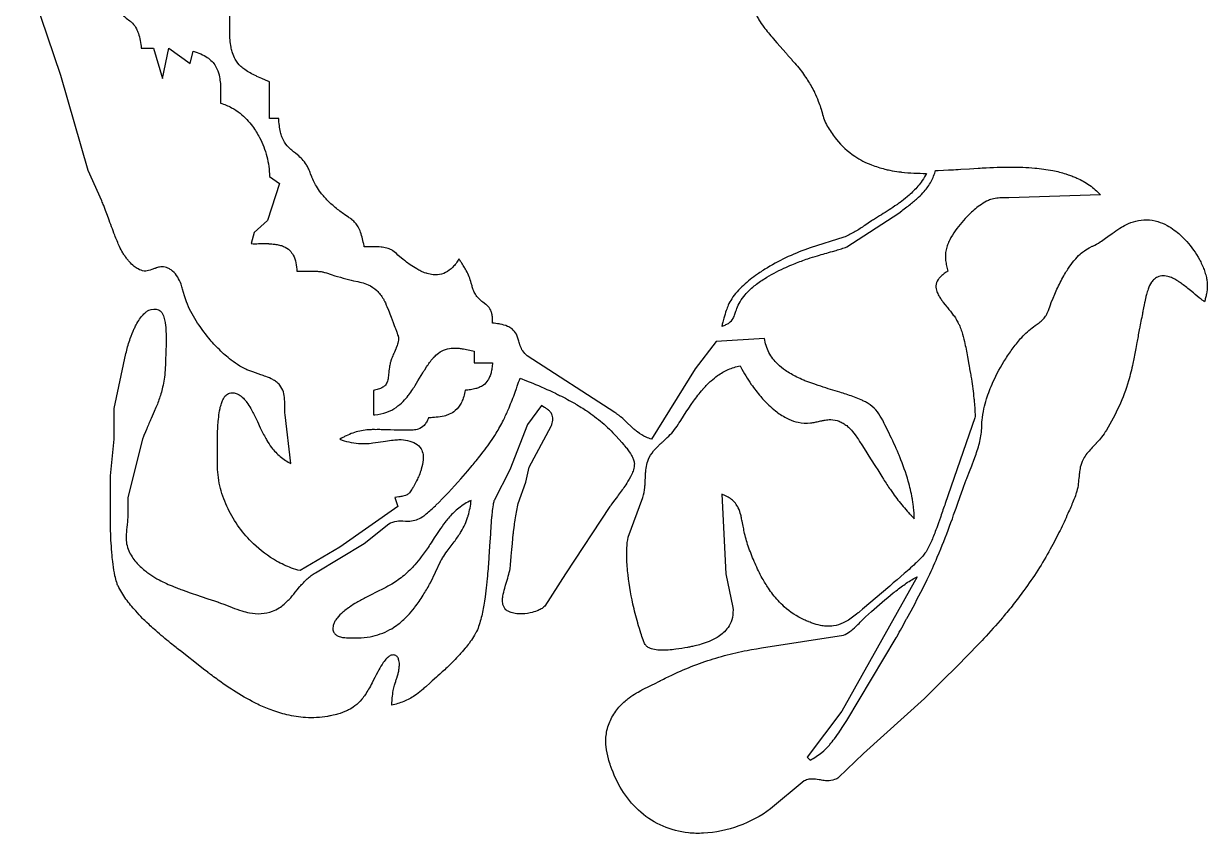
# Model space of a CAD drawing. Header units: millimetres. Extents: x 5 to 122, y 49 to 201.
# Drawn here: x 12.9 to 122.2, y 49.4 to 124.2 of the extents above; entities that cross this region are included whole.
import ezdxf

# ---------------------------------------------------------------- set-up
doc = ezdxf.new("R2010")
doc.units = ezdxf.units.MM
doc.layers.add('Default', color=94, linetype='Continuous')

msp = doc.modelspace()

# ---------------------------------------------------------------- linework, layer by layer
at = {"layer": 'Default'}
for p, q in [((16.29, 119.38), (12.86, 129.54)), ((23.71, 121.92), (24.84, 121.92)), ((24.84, 121.92), (25.68, 119.1)), ((25.68, 119.1), (26.25, 121.92)), ((26.25, 121.92), (28.22, 120.51)), ((28.22, 120.51), (28.5, 121.64)), ((18.82, 110.63), (16.29, 119.38)), ((35.56, 115.43), (35.56, 118.82)), ((36.41, 115.43), (35.56, 115.43)), ((20.07, 107.81), (18.82, 110.63)), ((36.48, 109.41), (35.39, 105.99)), ((35.56, 110.07), (36.48, 109.41)), ((112.32, 108.37), (103.86, 108.09)), ((88.9, 103.57), (93.69, 106.69)), ((35.39, 105.99), (34.15, 104.9)), ((34.15, 104.9), (33.87, 103.86)), ((88.62, 104.45), (85.51, 103.47)), ((76.82, 94.82), (74.88, 92.29)), ((81.28, 95.11), (76.82, 94.82)), ((21.2, 88.62), (22.3, 93.7)), ((54.47, 93.94), (54.47, 92.85)), ((67.45, 88.27), (59.35, 93.51)), ((54.47, 92.85), (56.16, 92.85)), ((74.88, 92.29), (70.84, 85.8)), ((45.16, 90.31), (45.16, 88.05)), ((21.2, 85.8), (21.2, 88.62)), ((60.68, 88.9), (59.39, 87.17)), ((37.54, 83.54), (37, 88.05)), ((37, 88.05), (37, 88.05)), ((100.72, 87.77), (97.98, 79.87)), ((59.39, 87.17), (57.77, 82.97)), ((59.54, 83.23), (61.57, 87)), ((20.88, 82.41), (21.2, 85.8)), ((23.83, 85.8), (22.47, 80.43)), ((59.25, 81.84), (59.54, 83.23)), ((20.88, 77.61), (20.88, 82.41)), ((57.77, 82.97), (56.31, 80.15)), ((58.53, 79.87), (59.25, 81.84)), ((22.47, 80.43), (22.47, 78.74)), ((47.13, 80.43), (47.41, 79.59)), ((68.69, 76.76), (70.05, 80.43)), ((77.33, 80.72), (77.7, 73.38)), ((47.41, 79.59), (42.05, 75.83)), ((67.01, 79.58), (62.9, 73.38)), ((44.31, 76.17), (46.57, 77.98)), ((42.05, 75.83), (38.38, 73.66)), ((39.8, 73.47), (44.31, 76.17)), ((50.42, 72.53), (51.34, 74.5)), ((62.9, 73.38), (60.99, 70.39)), ((77.7, 73.38), (78.36, 70.27)), ((46.85, 72.42), (46.85, 72.42)), ((95.39, 73.1), (88.41, 60.68)), ((92.85, 72.23), (90.34, 70.1)), ((81, 66.53), (88.59, 67.7)), ((88.9, 59.83), (93.44, 67.45)), ((47.53, 64.63), (47.53, 64.63)), ((96.07, 61.86), (90.43, 56.76)), ((88.41, 60.68), (85.23, 56.44)), ((88.9, 59.83), (88.9, 59.83)), ((85.23, 56.44), (85.51, 56.16)), ((90.43, 56.76), (88.13, 54.55)), ((84.95, 54.24), (81.84, 51.66))]:
    msp.add_line(p, q, dxfattribs=at)
for points in [[(21.17, 126.15, 0.017718), (21.32, 125.87, 0.035185), (21.65, 125.38, 0.033426), (22, 124.99, 0.01578), (22.17, 124.84), (22.33, 124.7), (22.65, 124.45, -0.029234), (22.91, 124.21, -0.072816), (23.27, 123.71, -0.040942), (23.45, 123.28, -0.034799), (23.62, 122.61, -0.019052), (23.71, 121.92)], [(31.89, 123.33), (31.89, 123.49), (31.9, 124.07), (31.9, 124.29, 0.00725), (31.89, 124.49, 0.022277), (31.86, 125.16, 0.016591), (31.81, 125.5, 0.048945), (31.72, 125.82)], [(80.4, 125.31, 0.054514), (80.56, 124.89, 0.02309), (80.77, 124.52, 0.022305), (81.22, 123.87, 0.014785), (82.09, 122.8), (82.42, 122.41), (82.72, 122.07), (83.25, 121.48, -0.005834), (83.45, 121.25), (83.79, 120.86), (83.85, 120.79, -0.008126), (84.33, 120.24, -0.019027), (84.78, 119.66)], [(35.56, 118.82), (35.2, 118.96), (34.85, 119.11), (34.69, 119.18), (34.54, 119.25), (34.39, 119.31), (34.32, 119.35, -0.016594), (33.76, 119.63, -0.026003), (33.29, 119.93, -0.037336), (32.92, 120.23, -0.075414), (32.4, 120.9, -0.050727), (32.15, 121.47), (32.11, 121.58, -0.027056), (32.01, 122.01, -0.024591), (31.92, 122.67, -0.019648), (31.89, 123.33)], [(28.5, 121.64, -0.015037), (28.87, 121.52, -0.037472), (29.53, 121.23, -0.053491), (30.05, 120.88, -0.114639), (30.71, 120.02, -0.062232), (30.94, 119.25, -0.023867), (31.02, 118.65), (31.02, 118.59, -0.014313), (31.05, 117.72), (31.04, 116.84)], [(84.78, 119.66, -0.011273), (85.18, 119.08, -0.02534), (85.81, 118.02), (85.86, 117.92, -0.006938), (85.91, 117.82, -0.024638), (86.25, 117.02), (86.31, 116.87, -0.012537), (86.5, 116.28), (86.63, 115.84, 0.025101), (86.64, 115.8, 0.022564), (86.86, 115.18, 0.035554), (87.16, 114.58)], [(31.04, 116.84, -0.05687), (32.05, 116.42, -0.04467), (32.84, 115.9, -0.064206), (33.99, 114.7, -0.040141), (34.64, 113.65, -0.056275), (35.31, 111.91, -0.060416), (35.56, 110.07)], [(38.97, 111.14, 0.043008), (38.57, 111.66, 0.030958), (38.16, 112.05), (37.97, 112.21), (37.79, 112.35), (37.62, 112.49, -0.009157), (37.46, 112.63, -0.070892), (36.96, 113.22, -0.053375), (36.71, 113.73, -0.032338), (36.58, 114.15, -0.025719), (36.47, 114.78, -0.020258), (36.41, 115.43)], [(87.16, 114.58, 0.036155), (87.92, 113.49, 0.075922), (89.62, 111.93, 0.053868), (91.16, 111.14, 0.031971), (92.39, 110.75, 0.012093), (92.86, 110.64, 0.016088), (93.7, 110.5, 0.013432), (93.86, 110.48), (93.93, 110.47, 0.017796), (95.08, 110.38, 0.013396), (96.24, 110.35)], [(40.95, 107.83, -0.029974), (40.3, 108.56, -0.030259), (39.89, 109.16, -0.026863), (39.63, 109.65), (39.55, 109.83), (39.48, 110, -0.048784), (39.47, 110.02), (39.36, 110.31, 0.017067), (39.19, 110.74), (39.14, 110.84, 0.033784), (38.97, 111.14)], [(93.69, 106.69), (93.95, 106.89), (94.07, 106.98), (94.31, 107.16, 0.003119), (94.76, 107.51, 0.02071), (95.51, 108.15, 0.026138), (96.03, 108.68, 0.052942), (96.67, 109.6, 0.055298), (97.08, 110.63)], [(97.08, 110.63), (97.33, 110.63), (97.81, 110.65), (98.28, 110.67), (98.51, 110.68, 0.00367), (99.4, 110.73), (100.23, 110.78), (101.02, 110.83, -0.003257), (101.76, 110.87), (102.1, 110.88), (102.27, 110.89), (102.44, 110.9), (102.76, 110.91, -0.007959), (104.03, 110.93, -0.022684), (106.24, 110.84, -0.026823), (107.9, 110.61, -0.026947), (109.12, 110.3), (109.34, 110.23, -0.016016), (109.76, 110.07, -0.010767), (110.12, 109.92, -0.045058), (111.3, 109.26, -0.053814), (112.32, 108.37)], [(96.24, 110.35), (96.15, 110.18, -0.033422), (95.75, 109.55, -0.027244), (95.34, 109.04, -0.032563), (94.53, 108.25), (94.45, 108.18, -0.01519), (93.8, 107.67, -0.002345), (93.67, 107.58, -0.013578), (93.55, 107.49), (93.33, 107.34), (93.13, 107.2, -0.008995), (91.72, 106.31)], [(22.2, 102.73, -0.028466), (22.01, 103.02, -0.020475), (21.71, 103.59, -0.016246), (21.27, 104.64, -0.006126), (20.68, 106.22), (20.53, 106.62), (20.42, 106.92), (20.25, 107.37, 0.008924), (20.07, 107.81)], [(44.31, 103.58, 0.0178), (44.29, 103.66), (44.26, 103.83, 0.009675), (44.22, 104), (44.18, 104.16), (44.15, 104.31, 0.027064), (43.97, 104.91, 0.03981), (43.75, 105.4, 0.053616), (43.48, 105.78, 0.045145), (43.18, 106.07), (43.15, 106.1, 0.012985), (42.86, 106.3), (42.61, 106.47, -0.025167), (41.74, 107.11, -0.024961), (40.95, 107.83)], [(102.16, 107.93, 0.038452), (101.8, 107.77, 0.039054), (101.16, 107.38, 0.038005), (100.17, 106.54, 0.046255), (98.9, 105.05, 0.035245), (98.39, 104.21, 0.029654), (98.19, 103.76, 0.040956), (98.05, 103.29)], [(103.86, 108.09), (103.75, 108.09), (103.7, 108.09), (103.31, 108.09, 0.025916), (102.73, 108.05, 0.051506), (102.16, 107.93)], [(91.72, 106.31), (91.53, 106.19, 0.002959), (91.17, 105.96), (90.56, 105.55, -0.010424), (90.44, 105.47, -0.016567), (89.55, 104.91, -0.032526), (88.62, 104.45)], [(112.28, 104.02, 0.010081), (112.77, 104.36), (112.99, 104.51), (113.39, 104.8, -0.01473), (114.1, 105.29, -0.022724), (114.67, 105.61, -0.05449), (115.59, 105.95, -0.05909), (116.56, 106.06)], [(116.56, 106.06, -0.074096), (117.61, 105.9, -0.049622), (118.46, 105.54), (118.63, 105.44, -0.02961), (119.28, 105, -0.044146), (120.28, 104.07, -0.060464), (121.45, 102.4, -0.035943), (121.88, 101.46, -0.020264), (122.03, 100.97, -0.012821), (122.09, 100.72, -0.0121), (122.12, 100.6, -0.01435), (122.13, 100.53, -0.017339), (122.14, 100.47)], [(33.87, 103.86, 0.004075), (34.56, 103.86, -0.008928), (35.19, 103.86), (35.46, 103.86, -0.019575), (35.53, 103.85, -0.019038), (36.04, 103.81, -0.029243), (36.48, 103.73, -0.036634), (36.86, 103.61, -0.099711), (37.44, 103.22, -0.069162), (37.74, 102.81, -0.070946), (38, 102.08, -0.038765), (38.1, 101.32)], [(110.43, 102.9), (110.54, 102.98, -0.034238), (110.95, 103.28), (111.11, 103.38), (111.26, 103.46, -0.021949), (111.32, 103.49), (111.56, 103.62), (111.61, 103.64, 0.024604), (112.28, 104.02)], [(46.82, 103.29, 0.039533), (46.53, 103.41, 0.046907), (45.98, 103.53), (45.88, 103.55, 0.027757), (45.09, 103.58), (44.31, 103.58)], [(53.06, 102.45, -0.030333), (52.79, 102.04, -0.036089), (52.49, 101.68, -0.043026), (52.17, 101.4, -0.191987), (50.67, 100.99, -0.046416), (50.11, 101.11), (50.05, 101.12), (49.99, 101.14, -0.029992), (49.54, 101.32, -0.01575), (49.17, 101.52, -0.024044), (48.55, 101.91, -0.014882), (48.11, 102.24), (48.03, 102.31), (47.88, 102.43), (47.61, 102.65), (47.42, 102.81), (47.28, 102.94), (47.06, 103.12), (46.94, 103.21, 0.045132), (46.82, 103.29)], [(85.51, 103.47, 0.0527), (81.55, 101.64, 0.01765), (80.62, 101.04, 0.034731), (79.33, 100.01, 0.027097), (78.75, 99.42, 0.036015), (78.25, 98.77)], [(81.28, 100.62, -0.030125), (83.08, 101.59, -0.007919), (83.79, 101.91), (84.1, 102.03, -0.012535), (85.28, 102.47, -0.008186), (86.18, 102.75, -0.005002), (87.55, 103.14), (87.89, 103.24, 0.008323), (88.4, 103.39, 0.024654), (88.9, 103.57)], [(98.05, 103.29, 0.084005), (98.01, 102.3, 0.025195), (98.1, 101.8, 0.006345), (98.21, 101.32)], [(109.37, 101.6, -0.020841), (109.86, 102.28, -0.015393), (109.9, 102.32, -0.0385), (110.43, 102.9)], [(23.99, 101.33, -0.093721), (23.43, 101.52, -0.043494), (23.07, 101.76, -0.043683), (22.6, 102.22, -0.018421), (22.39, 102.47, -0.008675), (22.29, 102.6), (22.24, 102.66), (22.22, 102.7), (22.2, 102.73)], [(26.61, 101.33, 0.043761), (26.32, 101.53, 0.05057), (26.04, 101.66, 0.105876), (25.51, 101.71, 0.051503), (25.13, 101.63, 0.013076), (25.06, 101.61, 0.018518), (24.99, 101.58, 0.024197), (24.93, 101.56), (24.7, 101.48), (24.53, 101.42, -0.041687), (24.26, 101.35, -0.055633), (23.99, 101.33)], [(54.58, 99.18, -0.04596), (54.38, 99.58, -0.015957), (54.35, 99.68, -0.013744), (54.24, 100.05, 0.009446), (54.2, 100.21, 0.058745), (53.73, 101.38, 0.016371), (53.57, 101.65, 0.010968), (53.32, 102.06, 0.00582), (53.26, 102.15, 0.011799), (53.06, 102.45)], [(27.89, 98.5), (27.85, 98.59), (27.82, 98.68, -0.012587), (27.71, 99.03), (27.54, 99.65, 0.018426), (27.39, 100.11, 0.051207), (27.08, 100.77, 0.074216), (26.61, 101.33)], [(38.1, 101.32), (39.25, 101.32), (39.47, 101.32, -0.026607), (39.52, 101.32), (39.72, 101.31, -0.013496), (40.1, 101.3, -0.026953), (40.42, 101.26, -0.032158), (40.7, 101.19), (40.82, 101.16), (41.27, 101.01), (41.6, 100.9, 0.009572), (42.62, 100.61)], [(42.62, 100.61, 0.010201), (43.11, 100.49), (43.32, 100.44), (43.73, 100.35), (43.91, 100.31), (44.07, 100.27, -0.04132), (44.68, 100.06, -0.088807), (45.47, 99.52, -0.03096), (45.79, 99.16, -0.02054), (46.08, 98.77)], [(79.03, 98.5, -0.038651), (79.48, 99.13, -0.048408), (80.32, 99.95, -0.032367), (81.28, 100.62)], [(98.21, 101.32, 0.023036), (98.17, 101.29, 0.025335), (98.13, 101.27, 0.028921), (97.81, 101.04, 0.039315), (97.54, 100.8, 0.045214), (97.32, 100.54, 0.133465), (97.12, 99.96, 0.09922), (97.19, 99.45, 0.045731), (97.38, 99.05, 0.02553), (97.59, 98.72, 0.012106), (97.79, 98.44), (97.97, 98.21), (98.13, 98.01), (98.17, 97.96, -0.013246), (98.72, 97.27, -0.019738), (98.97, 96.9, -0.022872), (99.18, 96.52)], [(107.25, 97.16, 0.040002), (107.39, 97.43), (107.44, 97.57), (107.5, 97.7), (107.69, 98.2), (107.77, 98.42), (107.94, 98.84), (108.09, 99.2, -0.021892), (108.67, 100.43, -0.011145), (109, 101.02), (109.09, 101.17, -0.012581), (109.37, 101.6)], [(118.54, 100.84, 0.037348), (118.24, 100.88, 0.103457), (117.7, 100.82, 0.096415), (117.29, 100.59, 0.064952), (117.03, 100.29, 0.062449), (116.72, 99.67, 0.020861), (116.56, 99.17), (116.51, 98.98, 0.018134), (116.5, 98.94), (116.47, 98.78), (116.41, 98.5), (116.39, 98.39), (116.35, 98.21), (116.3, 97.93, -0.004054), (116.24, 97.65)], [(121.92, 98.5), (121.82, 98.57, -0.003195), (121.62, 98.72, -0.006636), (120.89, 99.32), (120.62, 99.54), (120.38, 99.73, 0.010386), (119.95, 100.06, 0.011241), (119.62, 100.3, 0.01456), (119.37, 100.46, 0.028509), (118.97, 100.68, 0.053963), (118.54, 100.84)], [(122.14, 100.47, -0.03514), (122.18, 99.97, -0.053918), (122.11, 99.22, -0.01608), (122.02, 98.86, -0.004211), (121.92, 98.5)], [(29.95, 95.13, -0.028868), (28.79, 96.74, -0.021985), (28.29, 97.59, -0.032569), (27.89, 98.5)], [(46.08, 98.77), (46.11, 98.71, -0.019481), (46.16, 98.6, -0.013025), (46.26, 98.39), (46.34, 98.19), (46.35, 98.17), (46.39, 98.07), (46.54, 97.71, -0.005341), (46.8, 97.06), (46.99, 96.58), (47.12, 96.22, -0.026536), (47.15, 96.15), (47.2, 96.02), (47.28, 95.79, -0.010508), (47.31, 95.71), (47.36, 95.56, -0.009599), (47.43, 95.34), (47.45, 95.28, -0.018767), (47.48, 95.2, -0.033728), (47.49, 95.11)], [(56.16, 96.52, 0.024279), (56.16, 96.93, 0.034855), (56.12, 97.29, 0.044397), (56.04, 97.59, 0.105933), (55.76, 98.06, 0.031434), (55.61, 98.2, 0.019514), (55.54, 98.25), (55.27, 98.45, -0.039805), (54.89, 98.78, -0.055597), (54.58, 99.18)], [(78.25, 98.77, 0.043502), (77.93, 98.17, 0.021921), (77.75, 97.7, 0.016013), (77.53, 96.97), (77.44, 96.6), (77.38, 96.42, -0.021949), (77.36, 96.33, -0.016314), (77.33, 96.24)], [(77.33, 96.24), (77.37, 96.25, 0.031518), (77.72, 96.38, 0.055515), (78.01, 96.54, 0.116433), (78.38, 96.96, 0.043705), (78.54, 97.34), (78.64, 97.64, -0.006104), (78.72, 97.86, -0.04607), (79.03, 98.5)], [(22.3, 93.7), (22.34, 93.86, -0.025329), (22.7, 95.09, -0.024478), (23.07, 96.01, -0.014704), (23.24, 96.35), (23.32, 96.49), (23.4, 96.63, -0.032533), (23.73, 97.12, -0.038528), (24.04, 97.45, -0.017756), (24.17, 97.56, -0.052284), (24.43, 97.71, -0.212405), (25.31, 97.74)], [(25.31, 97.74, -0.133029), (25.56, 97.55, -0.065827), (25.71, 97.31, -0.025423), (25.8, 97.06, -0.031795), (25.92, 96.58), (25.92, 96.55, -0.027301), (26, 95.7), (26.01, 95.62, -0.016705), (26.01, 94.38), (26, 94.07, -0.009401), (26, 94.01, -0.007677), (25.99, 93.79), (25.98, 93.63, 0.010572), (25.96, 93.13)], [(116.24, 97.65), (116.22, 97.56), (116.2, 97.47), (116.19, 97.39, 0.004994), (115.91, 96), (115.89, 95.92, 0.035757), (115.89, 95.89, 0.004503), (115.78, 95.28, 0.003455), (115.67, 94.72), (115.58, 94.19), (115.49, 93.7), (115.39, 93.23), (115.3, 92.8, -0.018478), (114.9, 91.18, -0.035596), (114.03, 88.85, -0.028284), (112.87, 86.64)], [(59.35, 93.51, -0.079613), (58.95, 93.95, -0.058411), (58.72, 94.42, -0.009249), (58.69, 94.53, -0.010172), (58.56, 94.96), (58.5, 95.14, 0.040927), (58.36, 95.49, 0.112255), (57.96, 95.98, 0.065916), (57.55, 96.22, 0.052993), (56.87, 96.43), (56.78, 96.44, 0.02431), (56.16, 96.52)], [(99.18, 96.52, -0.010946), (99.31, 96.25, -0.018102), (99.5, 95.74, -0.022551), (99.75, 94.82, -0.01298), (100.03, 93.41), (100.15, 92.71, 0.014967), (100.17, 92.62), (100.22, 92.31), (100.28, 92)], [(105.04, 95.2, -0.054437), (106.14, 96.18), (106.29, 96.29), (106.56, 96.48, 0.031017), (106.94, 96.79, 0.053419), (107.25, 97.16)], [(33.3, 92.3, -0.022623), (32.82, 92.56, -0.027345), (32.02, 93.11, -0.02972), (30.93, 94.07, -0.027998), (29.95, 95.13)], [(101.35, 86.97, -0.021624), (101.38, 87.55, -0.033836), (101.55, 88.61, -0.020987), (101.79, 89.52, -0.028327), (102.38, 91.06, -0.03606), (103.56, 93.23, -0.020366), (104.26, 94.25, -0.025962), (105.04, 95.2)], [(47.49, 95.11, -0.058264), (47.46, 94.81), (47.42, 94.68, -0.016689), (47.35, 94.45), (47.27, 94.25), (47.25, 94.21), (47.24, 94.16), (47.1, 93.84, 0.012902), (47.04, 93.72, 0.002563), (46.95, 93.51), (46.89, 93.34), (46.84, 93.22, 0.018376), (46.78, 93.04), (46.76, 92.99), (46.72, 92.85)], [(51.45, 93.94, -0.080001), (52.19, 94.18, -0.044226), (52.76, 94.21), (52.87, 94.21, -0.018807), (53.27, 94.17), (53.35, 94.16, -0.014302), (53.91, 94.06, -0.004595), (54.47, 93.94)], [(90.85, 89.11, 0.016722), (90.53, 89.28, 0.015736), (90.21, 89.43), (90.06, 89.5, 0.010842), (89.43, 89.74, 0.011916), (88.23, 90.14), (87.17, 90.46, -0.004769), (86.24, 90.76), (85.83, 90.9), (85.64, 90.97, -0.007567), (85.27, 91.1, -0.006918), (84.93, 91.24, -0.023011), (84.89, 91.26, -0.011852), (84.26, 91.54, -0.036677), (83.22, 92.15, -0.04185), (82.51, 92.72, -0.081676), (81.69, 93.81, -0.085519), (81.28, 95.11)], [(25.96, 93.13, -0.017091), (25.92, 92.17, -0.01834), (25.83, 91.33, -0.020522), (25.69, 90.6, -0.018757), (25.53, 89.98, -0.02511), (25.15, 88.91), (25.07, 88.72), (24.92, 88.35), (24.63, 87.72, 0.006074), (24.22, 86.76, 0.01258), (24.19, 86.7), (24.1, 86.48), (23.96, 86.14), (23.93, 86.05), (23.83, 85.8)], [(45.16, 88.05), (45.3, 88.06, 0.072819), (46.4, 88.29, 0.065339), (47.26, 88.74, 0.043902), (47.9, 89.29, 0.029147), (48.38, 89.84), (48.43, 89.91), (48.52, 90.03, 0.014979), (48.87, 90.54, 0.00395), (49.02, 90.76), (49.15, 90.98), (49.27, 91.18), (49.72, 91.94, -0.007581), (49.9, 92.22), (50.06, 92.47, -0.036193), (50.67, 93.28, -0.018462), (50.76, 93.38, -0.036628), (50.77, 93.4, -0.022639), (50.93, 93.55, -0.056664), (51.45, 93.94)], [(36.52, 90.79, 0.067221), (36.19, 91.1, 0.035399), (35.86, 91.31, 0.03193), (35.23, 91.59, 0.008933), (34.75, 91.76), (34.02, 92.01, -0.012907), (33.66, 92.15, -0.023715), (33.3, 92.3)], [(46.72, 92.85, 0.019153), (46.64, 92.45), (46.61, 92.28), (46.59, 92.11), (46.57, 91.95), (46.56, 91.79), (46.55, 91.65), (46.53, 91.52), (46.51, 91.39, -0.035008), (46.46, 91.16, -0.104831), (46.26, 90.79, -0.078706), (46.03, 90.6, -0.06567), (45.6, 90.41, -0.032518), (45.16, 90.31)], [(56.16, 92.85, -0.006698), (56.14, 92.6), (56.12, 92.48), (56.11, 92.36, -0.02238), (56.02, 91.92, -0.035398), (55.89, 91.55, -0.045123), (55.73, 91.24, -0.095633), (55.32, 90.8, -0.058375), (54.93, 90.58, -0.034387), (54.61, 90.47, -0.028497), (54.12, 90.37, -0.008882), (53.87, 90.34), (53.75, 90.32, -0.012206), (53.68, 90.32, -0.017065), (53.62, 90.31)], [(73.2, 87.01), (73.34, 87.22, 0.014011), (73.41, 87.32), (73.55, 87.53), (74.06, 88.32), (74.3, 88.67), (74.51, 89), (74.72, 89.3, -0.023213), (75.57, 90.39, -0.023813), (75.61, 90.44, -0.023752), (75.65, 90.49, -0.027552), (76.36, 91.2, -0.027715), (76.95, 91.67, -0.051671), (77.94, 92.23, -0.05455), (79.02, 92.57)], [(79.02, 92.57), (79.08, 92.46, 0.032062), (80.06, 90.86, 0.025937), (80.93, 89.74, 0.022893), (81.66, 88.97, 0.024307), (81.69, 88.94, 0.020779), (82.29, 88.42, 0.045133), (83.28, 87.77, 0.014001), (83.54, 87.64, 0.05173), (84.38, 87.36)], [(100.28, 92, -0.005701), (100.31, 91.87, -0.004107), (100.39, 91.36, -0.010694), (100.62, 89.57, -0.005566), (100.65, 89.35), (100.68, 88.96), (100.7, 88.66), (100.72, 88.44), (100.72, 88.27, -0.031962), (100.72, 87.77)], [(37, 88.05, -0.015296), (36.98, 88.76, 0.012655), (36.97, 89.28), (36.96, 89.48, 0.053306), (36.84, 90.17, 0.09894), (36.52, 90.79)], [(53.22, 82.13), (53.44, 82.39), (53.87, 82.89), (54.27, 83.36, 0.002898), (54.64, 83.81), (54.98, 84.23), (55.3, 84.63), (55.44, 84.82, 0.025028), (56.49, 86.35, 0.022179), (57.17, 87.57, 0.015129), (57.61, 88.51, 0.013544), (58.18, 89.97), (58.25, 90.15), (58.28, 90.23), (58.33, 90.38, 0.012644), (58.36, 90.45), (58.44, 90.69), (58.57, 91.07), (58.64, 91.25), (58.7, 91.44)], [(58.7, 91.44), (59.31, 91.2), (59.87, 90.97, -0.013491), (61.97, 90.04, -0.008695), (62.17, 89.94, -0.010742), (62.36, 89.85, -0.0156), (63.78, 89.09, -0.010682), (63.85, 89.05, -0.016208), (64.86, 88.41, -0.029835), (66.29, 87.33, -0.034245), (67.57, 86.07)], [(30.99, 88.62, -0.018997), (31.12, 89.11), (31.15, 89.2, -0.044783), (31.3, 89.53, -0.051331), (31.45, 89.76, -0.120386), (31.78, 90.01, -0.116127), (32.19, 90.08)], [(32.19, 90.08, -0.082272), (32.56, 90, -0.054161), (32.84, 89.84, -0.024731), (32.95, 89.76, -0.052607), (33.32, 89.39), (33.36, 89.35, -0.007391), (33.47, 89.2, -0.030529), (33.83, 88.64), (33.91, 88.5, -0.009768), (34.14, 88.05)], [(53.62, 90.31), (53.6, 90.16, -0.030387), (53.46, 89.6, -0.039732), (53.26, 89.13, -0.101016), (52.72, 88.44, -0.074779), (52.16, 88.1, -0.039311), (51.69, 87.94, -0.034943), (50.97, 87.82), (50.79, 87.8), (50.75, 87.8, -0.013375), (50.24, 87.77)], [(30.76, 83.26), (30.75, 84.6, -0.005543), (30.75, 85.61, -0.014731), (30.8, 87.12), (30.81, 87.31), (30.82, 87.47), (30.84, 87.62), (30.87, 87.87, -0.028411), (30.99, 88.62)], [(61.57, 87, 0.030067), (61.67, 87.29, 0.039382), (61.72, 87.55, 0.118342), (61.68, 88.01, 0.087509), (61.51, 88.31, 0.049901), (61.32, 88.49), (61.25, 88.55, 0.02415), (60.97, 88.73), (60.82, 88.82), (60.68, 88.9)], [(92.78, 86.36), (92.41, 87.12, 0.012973), (92.12, 87.69, 0.022753), (92.09, 87.74, 0.048485), (91.56, 88.5, 0.079832), (90.85, 89.11)], [(34.14, 88.05), (34.3, 87.73), (34.44, 87.43), (34.71, 86.86, 0.016805), (35.22, 85.87, 0.001603), (35.32, 85.69, 0.030527), (35.75, 85.04, 0.056695), (36.56, 84.19, 0.048357), (37.54, 83.54)], [(50.24, 87.77, -0.043834), (50.06, 87.38, -0.054308), (49.84, 87.08, -0.126418), (49.3, 86.74, -0.058767), (48.83, 86.64, -0.011848), (48.66, 86.63, -0.01956), (48.04, 86.63), (47.72, 86.64), (47.41, 86.64)], [(70.84, 85.8, -0.025107), (70.35, 85.99, -0.05598), (69.55, 86.47, -0.018769), (69.28, 86.69, -0.028829), (69.22, 86.74), (69.12, 86.83), (69.07, 86.88), (68.97, 86.97), (68.61, 87.32, 0.017041), (68.05, 87.82, 0.015851), (67.98, 87.88), (67.85, 87.98, 0.018465), (67.75, 88.06, 0.015972), (67.68, 88.11, 0.011468), (67.45, 88.27)], [(84.38, 87.36, 0.083232), (85.53, 87.3, 0.021462), (85.96, 87.37, 0.008777), (86.14, 87.41), (86.49, 87.49), (86.57, 87.5, -0.00885), (86.87, 87.56, -0.04492), (87.4, 87.61, -0.098824), (88.18, 87.45, -0.038568), (88.54, 87.27, -0.030066), (88.87, 87.05)], [(47.41, 86.64), (47.07, 86.64), (46.75, 86.65), (46.44, 86.66), (45.88, 86.68, 0.006697), (45.38, 86.68, 0.011235), (44.94, 86.68, 0.015772), (44.56, 86.65, 0.064754), (43.25, 86.37, 0.027781), (42.64, 86.11, 0.007976), (42.34, 85.96), (42.2, 85.88), (42.05, 85.8)], [(70.64, 84.1, -0.069027), (71.2, 84.9, -0.013218), (71.45, 85.16, -0.012557), (71.68, 85.38, -0.007574), (71.89, 85.57), (72.07, 85.73), (72.14, 85.81, 0.024801), (72.71, 86.37, 0.035525), (73.2, 87.01)], [(88.87, 87.05, -0.029612), (89.18, 86.77, -0.032), (89.65, 86.21, -0.017491), (89.96, 85.77), (90.07, 85.6), (90.26, 85.29), (90.33, 85.18), (90.58, 84.78), (90.64, 84.68), (90.83, 84.38)], [(99.62, 81.28, -0.007771), (99.75, 81.63, -0.002202), (99.88, 81.96, -0.00208), (100, 82.26), (100.22, 82.83), (100.42, 83.33), (100.46, 83.44), (100.63, 83.87), (100.76, 84.25, 0.025936), (101.17, 85.59, 0.025545), (101.3, 86.27, 0.038164), (101.35, 86.97)], [(112.87, 86.64, -0.013461), (112.76, 86.47, -0.027336), (112.3, 85.85, -0.015925), (111.92, 85.42, -0.03639), (111.91, 85.4), (111.62, 85.08, 0.014623), (111.56, 85.03, 0.015382), (111.16, 84.58, 0.035242), (110.8, 84.1)], [(42.05, 85.8, 0.07164), (43.78, 85.41, 0.046817), (45.11, 85.45), (45.36, 85.48, 0.006825), (46.29, 85.62, -0.011842), (46.99, 85.72, -0.023231), (47.52, 85.76, -0.058533), (48.32, 85.68, -0.070648), (49.06, 85.39)], [(49.06, 85.39, -0.138426), (49.56, 84.92, -0.097329), (49.74, 84.38, -0.05468), (49.75, 83.88, -0.05328), (49.58, 83.04, -0.017569), (49.54, 82.89, -0.020189), (49.32, 82.32, -0.011572), (49.23, 82.12, -0.024132), (48.86, 81.41), (48.81, 81.33, -0.015172), (48.72, 81.18), (48.7, 81.15), (48.69, 81.13, -0.010315), (48.56, 80.94), (48.49, 80.85, -0.039774), (48.45, 80.8, -0.041181), (48.41, 80.76)], [(67.57, 86.07), (68.09, 85.51), (68.28, 85.29, -0.013066), (68.36, 85.19), (68.51, 85.01, -0.016892), (68.55, 84.97, -0.0403), (69, 84.3), (69.05, 84.21, -0.042786), (69.19, 83.89, -0.065975), (69.26, 83.54)], [(95.11, 78.46, 0.023818), (95.05, 79.5, 0.010614), (94.99, 79.95, 0.006913), (94.96, 80.16), (94.94, 80.26), (94.92, 80.36, 0.025039), (94.56, 81.92, 0.027061), (93.77, 84.18, 0.002215), (93.66, 84.45, 0.01643), (92.78, 86.36)], [(90.83, 84.38), (91.08, 84), (91.54, 83.28), (91.74, 82.96, 0.00191), (92.11, 82.36), (92.27, 82.1, 0.00967), (92.91, 81.14), (93.04, 80.96), (93.15, 80.79, 0.018342), (94.09, 79.59, 0.00842), (94.59, 79.02, 0.009016), (94.72, 78.88, 0.005542), (94.91, 78.67, 0.006654), (95.11, 78.46)], [(38.38, 73.66, -0.025958), (37.6, 73.9, -0.041151), (36.21, 74.54, -0.063207), (34.08, 76.14, -0.088155), (31.73, 79.38, -0.050267), (31.03, 81.26, -0.028262), (30.84, 82.25, -0.032218), (30.76, 83.26)], [(69.26, 83.54, -0.049185), (69.24, 83.25, -0.025895), (69.18, 82.98, -0.034968), (68.99, 82.51, -0.031553), (68.55, 81.74), (68.46, 81.6), (68.38, 81.47, -0.01182), (67.69, 80.52), (67.34, 80.05), (67.17, 79.82), (67.09, 79.7, 0.012539), (67.01, 79.58)], [(70.05, 80.43, 0.041084), (70.22, 81.35), (70.24, 81.52, 0.014872), (70.25, 81.6), (70.26, 81.76), (70.27, 82.06, -0.00424), (70.29, 82.58, -0.006392), (70.31, 82.78, -0.038395), (70.41, 83.45, -0.055989), (70.64, 84.1)], [(110.8, 84.1, 0.075894), (110.49, 83.37), (110.45, 83.22, 0.02547), (110.36, 82.67, 0.011291), (110.34, 82.46), (110.33, 82.36, -0.006437), (110.26, 81.68, -0.036501), (110.13, 81)], [(49.67, 78.63, 0.027433), (49.93, 78.81), (50.04, 78.9, 0.01945), (50.88, 79.66), (50.92, 79.7, 0.019855), (53.22, 82.13)], [(93.44, 67.45, 0.033304), (93.46, 67.48, 0.033298), (93.47, 67.5, 0.03329), (93.48, 67.53, 0.033281), (93.5, 67.55, 0.001799), (93.96, 68.38), (94.38, 69.15, 0.01591), (94.43, 69.24), (94.82, 69.96, 0.010036), (96.24, 72.7), (96.3, 72.83, 0.012932), (97.24, 74.89), (97.41, 75.29), (97.56, 75.66, 0.009729), (98.63, 78.46), (98.75, 78.81), (98.97, 79.43), (99.14, 79.89, 0.000922), (99.62, 81.28)], [(110.13, 81, -0.013964), (110.08, 80.82), (110.05, 80.74, -0.012157), (109.8, 80.08, -0.009273), (109.31, 78.95), (109.22, 78.74, -0.007267), (108.48, 77.17), (108.28, 76.79), (108.14, 76.5, -0.007899), (107.68, 75.64)], [(54.19, 80.15, 0.057127), (53.04, 79.43, 0.04296), (52.18, 78.62, 0.013101), (51.85, 78.22), (51.78, 78.13, 0.017246), (51.23, 77.36, 0.003706), (51, 77.01), (50.78, 76.68, -0.004057), (50.38, 76.07, -0.00945), (50.3, 75.94, -0.016085), (49.58, 74.92, -0.018474), (48.99, 74.2, -0.038223), (47.99, 73.22, -0.039861), (46.85, 72.42)], [(48.41, 80.76, -0.064246), (48.11, 80.61, -0.029254), (47.87, 80.53, -0.027764), (47.5, 80.47), (47.13, 80.43)], [(51.34, 74.5, -0.010345), (51.55, 74.84, -0.013677), (51.97, 75.46), (52.17, 75.72), (52.54, 76.21, 0.019208), (53.16, 77.1, 0.0108), (53.27, 77.27, 0.061797), (53.89, 78.66, 0.018466), (53.92, 78.75, 0.022489), (54.08, 79.44, 0.017994), (54.19, 80.15)], [(56.31, 80.15, 0.037714), (56.29, 80.1, 0.027713), (56.27, 80.01, 0.008456), (56.23, 79.83), (56.21, 79.74), (56.18, 79.55), (56.16, 79.37), (56.14, 79.2), (56.12, 79.02), (56.1, 78.85, 0.008443), (56.07, 78.51), (56.05, 78.34, 0.003362), (55.96, 77.05), (55.89, 75.91), (55.83, 74.91, -0.005855), (55.69, 73.17, -0.020634), (55.69, 73.09, -0.021918), (55.68, 73.01, -0.023081), (55.67, 72.93), (55.64, 72.62), (55.61, 72.33, -0.007901), (55.48, 71.24), (55.42, 70.83), (55.39, 70.65, -0.020889), (55.12, 69.32, -0.018861), (54.93, 68.67, -0.030946), (54.69, 68.04)], [(57.83, 74.22), (57.89, 74.93), (57.89, 75.01), (57.95, 75.62), (57.99, 76.16), (58.04, 76.62), (58.08, 77.03, -0.01066), (58.1, 77.21, -0.009876), (58.11, 77.29), (58.15, 77.62), (58.19, 77.9, -0.008231), (58.22, 78.15), (58.25, 78.36), (58.28, 78.55, -0.016646), (58.53, 79.87)], [(79.78, 75.92, -0.029297), (79.41, 77.25, -0.009201), (79.31, 77.77), (79.22, 78.23, 0.003979), (79.17, 78.43, 0.012596), (79.09, 78.81, 0.046903), (78.86, 79.45, 0.121337), (78.23, 80.24, 0.048439), (77.8, 80.51, 0.032569), (77.33, 80.72)], [(97.98, 79.87, 0.006649), (97.56, 78.67), (97.4, 78.22), (97.38, 78.18), (97.32, 77.98, -0.00479), (97.05, 77.26, -0.016242), (96.61, 76.19), (96.58, 76.13, -0.018062), (96.33, 75.65, -0.014444), (96.2, 75.41), (96.16, 75.35, -0.022207), (96.04, 75.19)], [(22.47, 78.74, -0.018357), (22.45, 78.31, -0.012625), (22.44, 78.13), (22.42, 77.95), (22.38, 77.62, 0.011614), (22.33, 77.05, 0.024812), (22.32, 76.61, 0.053923), (22.4, 75.97, 0.057146), (22.63, 75.35)], [(46.57, 77.98, -0.098706), (47.33, 78.24, -0.030134), (47.63, 78.26, -0.014298), (47.89, 78.25), (48.12, 78.24, 0.028366), (48.53, 78.24, 0.069397), (49.13, 78.36, 0.055329), (49.67, 78.63)], [(21.57, 72.25, -0.029293), (21.45, 72.57, -0.026199), (21.29, 73.18), (21.24, 73.46, -0.014265), (21.09, 74.49), (21.04, 74.88), (21.03, 75.05), (21, 75.37, -0.019247), (20.88, 77.61)], [(69.34, 69.71, -0.012506), (69.13, 70.57, -0.031459), (68.64, 73.65, -0.01231), (68.58, 74.43), (68.57, 74.72, -0.019628), (68.57, 75.75, -0.037194), (68.69, 76.76)], [(84.95, 69.12, -0.077815), (83.11, 70.32, -0.026002), (82.53, 70.9, -0.037174), (81.64, 72.04, -0.020935), (81.08, 72.96), (80.98, 73.13, -0.022455), (80.33, 74.5, -0.015875), (79.78, 75.92)], [(107.68, 75.64, -0.03111), (105.24, 71.83, -0.004992), (104.74, 71.15), (104.49, 70.83), (104.26, 70.53, -0.008569), (103.31, 69.38, -0.011459), (103.26, 69.31, -0.011238), (101.53, 67.38), (101.37, 67.21, -0.008236), (98.74, 64.51), (98.07, 63.85), (97.57, 63.35), (97.48, 63.26), (96.77, 62.56), (96.07, 61.86)], [(22.63, 75.35, 0.066262), (23.34, 74.33, 0.045719), (24.14, 73.6, 0.016251), (24.52, 73.32), (24.61, 73.26, 0.021088), (25.36, 72.81, 0.026048), (26.74, 72.17), (27, 72.07, 0.006574), (27.5, 71.88), (27.94, 71.72, 0.002744), (28.72, 71.45), (29.88, 71.07), (30.47, 70.88), (30.76, 70.78, -0.016776), (30.83, 70.75), (31.04, 70.67)], [(96.04, 75.19, -0.024814), (95.68, 74.78), (95.52, 74.61, -0.011966), (95.36, 74.45, -0.009259), (95.21, 74.31, -0.007961), (94.63, 73.78), (94.19, 73.39), (93.52, 72.81), (93.18, 72.53), (93.02, 72.38, 0.010566), (92.85, 72.23)], [(35.84, 69.92, 0.051691), (36.45, 70.22, 0.036434), (36.92, 70.57, 0.021456), (37.29, 70.92), (37.37, 71, 0.017708), (37.94, 71.66), (38.14, 71.91, -0.0101), (38.19, 71.97), (38.37, 72.18, -0.02981), (39.03, 72.89, -0.026341), (39.4, 73.2, -0.031638), (39.8, 73.47)], [(57.66, 69.88, -0.069055), (57.4, 70.05, -0.154928), (57.12, 70.54, -0.073665), (57.08, 71.01, -0.015999), (57.1, 71.22, -0.014175), (57.12, 71.31, -0.02889), (57.29, 72.04), (57.37, 72.31), (57.51, 72.78, 0.014272), (57.71, 73.5), (57.75, 73.68, 0.03139), (57.83, 74.22)], [(26.81, 66.66), (26.43, 66.96, -0.012022), (25.05, 68.12, -0.00451), (24.55, 68.57), (24.44, 68.68), (24.23, 68.87, -0.008911), (23.84, 69.25, -0.013006), (23.2, 69.94, -0.026513), (22.3, 71.04, -0.021062), (21.91, 71.63, -0.026798), (21.57, 72.25)], [(46.85, 72.42, -0.01505), (46.11, 72.02), (45.46, 71.69), (44.88, 71.41), (44.63, 71.28), (44.52, 71.22, 0.011235), (43.62, 70.72, 0.018778), (42.97, 70.31), (42.91, 70.26), (42.85, 70.22, 0.022147), (42.42, 69.89), (42.34, 69.83, 0.049402), (41.81, 69.27), (41.75, 69.2, 0.042356), (41.57, 68.91, 0.050245), (41.45, 68.59)], [(43.74, 67.45, 0.039308), (44.85, 67.56, 0.082564), (46.69, 68.21, 0.057131), (47.86, 69.05, 0.016046), (48.26, 69.42), (48.34, 69.51, 0.023391), (48.94, 70.21), (48.99, 70.28, 0.022611), (49.75, 71.38), (49.79, 71.45), (49.83, 71.52, 0.01191), (50.42, 72.53)], [(90.6, 69.38), (90.88, 69.64), (91.15, 69.88, -0.015534), (93.18, 71.61, -0.008217), (93.44, 71.81, -0.017145), (94.38, 72.5, -0.013453), (94.88, 72.82, -0.025146), (95.39, 73.1)], [(31.04, 70.67), (31.33, 70.56), (31.6, 70.46), (32.11, 70.26, 0.018871), (33.01, 69.94, 0.027358), (33.71, 69.77, 0.061909), (34.79, 69.69, 0.076257), (35.84, 69.92)], [(60.99, 70.39, -0.067583), (60.64, 70.12, -0.041029), (60.29, 69.95, -0.04626), (59.65, 69.76, -0.05931), (58.65, 69.67, -0.03892), (58.14, 69.72, -0.067086), (57.66, 69.88)], [(78.36, 70.27, -0.073693), (78.31, 69.33, -0.078439), (78.01, 68.57, -0.063482), (77.58, 68.02, -0.045936), (77.12, 67.63, -0.053115), (76.18, 67.13, -0.027708), (75.43, 66.86, -0.013362), (74.86, 66.71), (74.64, 66.66, -0.024132), (74.59, 66.65, -0.024953), (74.54, 66.64, -0.008194), (74.18, 66.57, -0.01255), (73.1, 66.4)], [(90.34, 70.1), (90.06, 69.86, -0.010423), (89.92, 69.75), (89.79, 69.64), (89.66, 69.54), (89.54, 69.45, -0.020944), (89.03, 69.1, -0.028241), (88.56, 68.83, -0.074681), (87.66, 68.55, -0.057129), (86.96, 68.53, -0.031749), (86.44, 68.6, -0.033189), (85.68, 68.82, -0.010853), (85.5, 68.89), (85.36, 68.94), (85.33, 68.95, -0.008883), (84.95, 69.12)], [(70.31, 66.77, -0.052575), (70.21, 66.93, -0.025154), (70.06, 67.26, -0.018592), (69.86, 67.87, -0.008484), (69.59, 68.79), (69.58, 68.84), (69.46, 69.28), (69.34, 69.71)], [(88.59, 67.7, 0.056755), (89.17, 68.03), (89.27, 68.1), (89.36, 68.17), (89.44, 68.24), (89.59, 68.38), (89.66, 68.44, 0.007913), (90.13, 68.91), (90.36, 69.15), (90.48, 69.27), (90.6, 69.38)], [(41.45, 68.59, 0.037509), (41.42, 68.39, 0.123087), (41.47, 68.01, 0.121861), (41.66, 67.76, 0.072643), (41.89, 67.62, 0.030805), (42.11, 67.54, 0.040086), (42.52, 67.47), (42.67, 67.45, 0.01059), (42.94, 67.44), (43.14, 67.44), (43.44, 67.44, 0.018949), (43.52, 67.45), (43.74, 67.45)], [(54.69, 68.04, -0.02003), (54.6, 67.87, -0.031339), (54.21, 67.23), (54.11, 67.1, -0.016332), (53.73, 66.6), (53.64, 66.49), (53.46, 66.29, -0.010191), (53.13, 65.91), (52.98, 65.75, -0.006687), (52.41, 65.16, -0.007799), (51.52, 64.3), (51.29, 64.09), (51.12, 63.93), (50.99, 63.82), (50.6, 63.47)], [(73.1, 66.4, -0.016821), (72.38, 66.33, -0.016188), (71.84, 66.31, -0.020153), (71.44, 66.32, -0.058478), (70.83, 66.44, -0.057405), (70.55, 66.57, -0.082488), (70.31, 66.77)], [(40.92, 60.2, -0.055276), (38.9, 60.09, -0.043208), (37.16, 60.35, -0.031922), (35.7, 60.8, -0.022002), (34.47, 61.32), (34.33, 61.39), (34.21, 61.45, -0.02688), (32.24, 62.58), (32.06, 62.7), (31.89, 62.81), (31.56, 63.03), (31.25, 63.25, -0.008861), (30.12, 64.07, -0.003527), (29.91, 64.23, -0.016044), (29.86, 64.27), (29.48, 64.56), (28.81, 65.08), (27.81, 65.87), (27.31, 66.27, 0.024462), (27.28, 66.29, 0.004751), (26.81, 66.66)], [(47.07, 65.86, 0.104026), (46.88, 65.86, 0.063767), (46.72, 65.81, 0.064394), (46.46, 65.63, 0.025999), (46.44, 65.6, 0.033735), (46.41, 65.58, 0.044336), (46.07, 65.17, 0.030047), (45.65, 64.49), (45.56, 64.32), (45.42, 64.05), (45.29, 63.78)], [(47.53, 64.63, 0.030231), (47.56, 64.98, 0.0376), (47.54, 65.25, 0.04605), (47.49, 65.45, 0.10776), (47.34, 65.72, 0.157724), (47.07, 65.86)], [(71.68, 63.51, -0.008543), (72.79, 64.05, -0.036173), (76.8, 65.59, -0.018729), (78.88, 66.13, -0.007181), (79.94, 66.35), (80.07, 66.37), (80.53, 66.45), (81, 66.53)], [(46.85, 61.24), (46.86, 61.46), (46.88, 61.66, -0.012961), (46.89, 61.85, -0.018773), (46.9, 61.9, -0.019113), (46.99, 62.59, -0.016823), (47.05, 62.85, -0.017691), (47.1, 63.07), (47.16, 63.27), (47.22, 63.43, -0.007057), (47.32, 63.73), (47.39, 63.95, 0.021488), (47.48, 64.28, 0.023488), (47.53, 64.63)], [(45.29, 63.78), (45.12, 63.45, -0.00939), (44.79, 62.84), (44.72, 62.71, -0.020096), (44.4, 62.2, -0.022), (44.09, 61.79, -0.055566), (43.44, 61.16, -0.045866), (42.86, 60.79), (42.75, 60.74, -0.043168), (41.85, 60.41, -0.009419), (41.62, 60.35), (41.45, 60.31), (41.19, 60.25, -0.012388), (41.05, 60.23), (41.02, 60.22), (40.92, 60.2)], [(50.6, 63.47), (50.39, 63.29), (50, 62.94), (49.83, 62.79, -0.001756), (49.67, 62.65), (49.59, 62.59, -0.024424), (48.98, 62.12, -0.057578), (47.96, 61.57, -0.046036), (46.85, 61.24)], [(67.54, 60.67, -0.055974), (68.4, 61.61, -0.020055), (68.77, 61.91, -0.028142), (69.46, 62.37), (69.6, 62.45), (69.85, 62.59, -0.008687), (70.77, 63.05), (71.23, 63.28), (71.46, 63.39), (71.57, 63.45), (71.68, 63.51)], [(67.18, 55.32, -0.007953), (67.07, 55.64, -0.017981), (66.87, 56.27, -0.040422), (66.65, 57.4, -0.043569), (66.64, 58.27, -0.075355), (66.92, 59.53, -0.064911), (67.54, 60.67)], [(85.51, 56.16, 0.050528), (86.57, 56.87, 0.035143), (87.25, 57.52, 0.017644), (87.31, 57.59, 0.022027), (87.74, 58.13), (87.89, 58.33), (88.02, 58.52, 0.006609), (88.46, 59.17), (88.9, 59.83)], [(75.64, 49.41, -0.04138), (74.25, 49.44, -0.15558), (69.86, 51.34, -0.067649), (68.27, 53.16, -0.058284), (67.18, 55.32)], [(88.13, 54.55, -0.054519), (87.76, 54.36, -0.103898), (87.06, 54.25, -0.026014), (86.79, 54.27, -0.012938), (86.33, 54.35), (86.16, 54.38, 0.028668), (85.85, 54.41, 0.062015), (85.39, 54.39, 0.069203), (84.95, 54.24)], [(81.84, 51.66, -0.075383), (78.9, 50.08, -0.071728), (75.64, 49.41)]]:
    msp.add_lwpolyline(points, format="xyb", dxfattribs=at)

doc.saveas('drawing.dxf')
